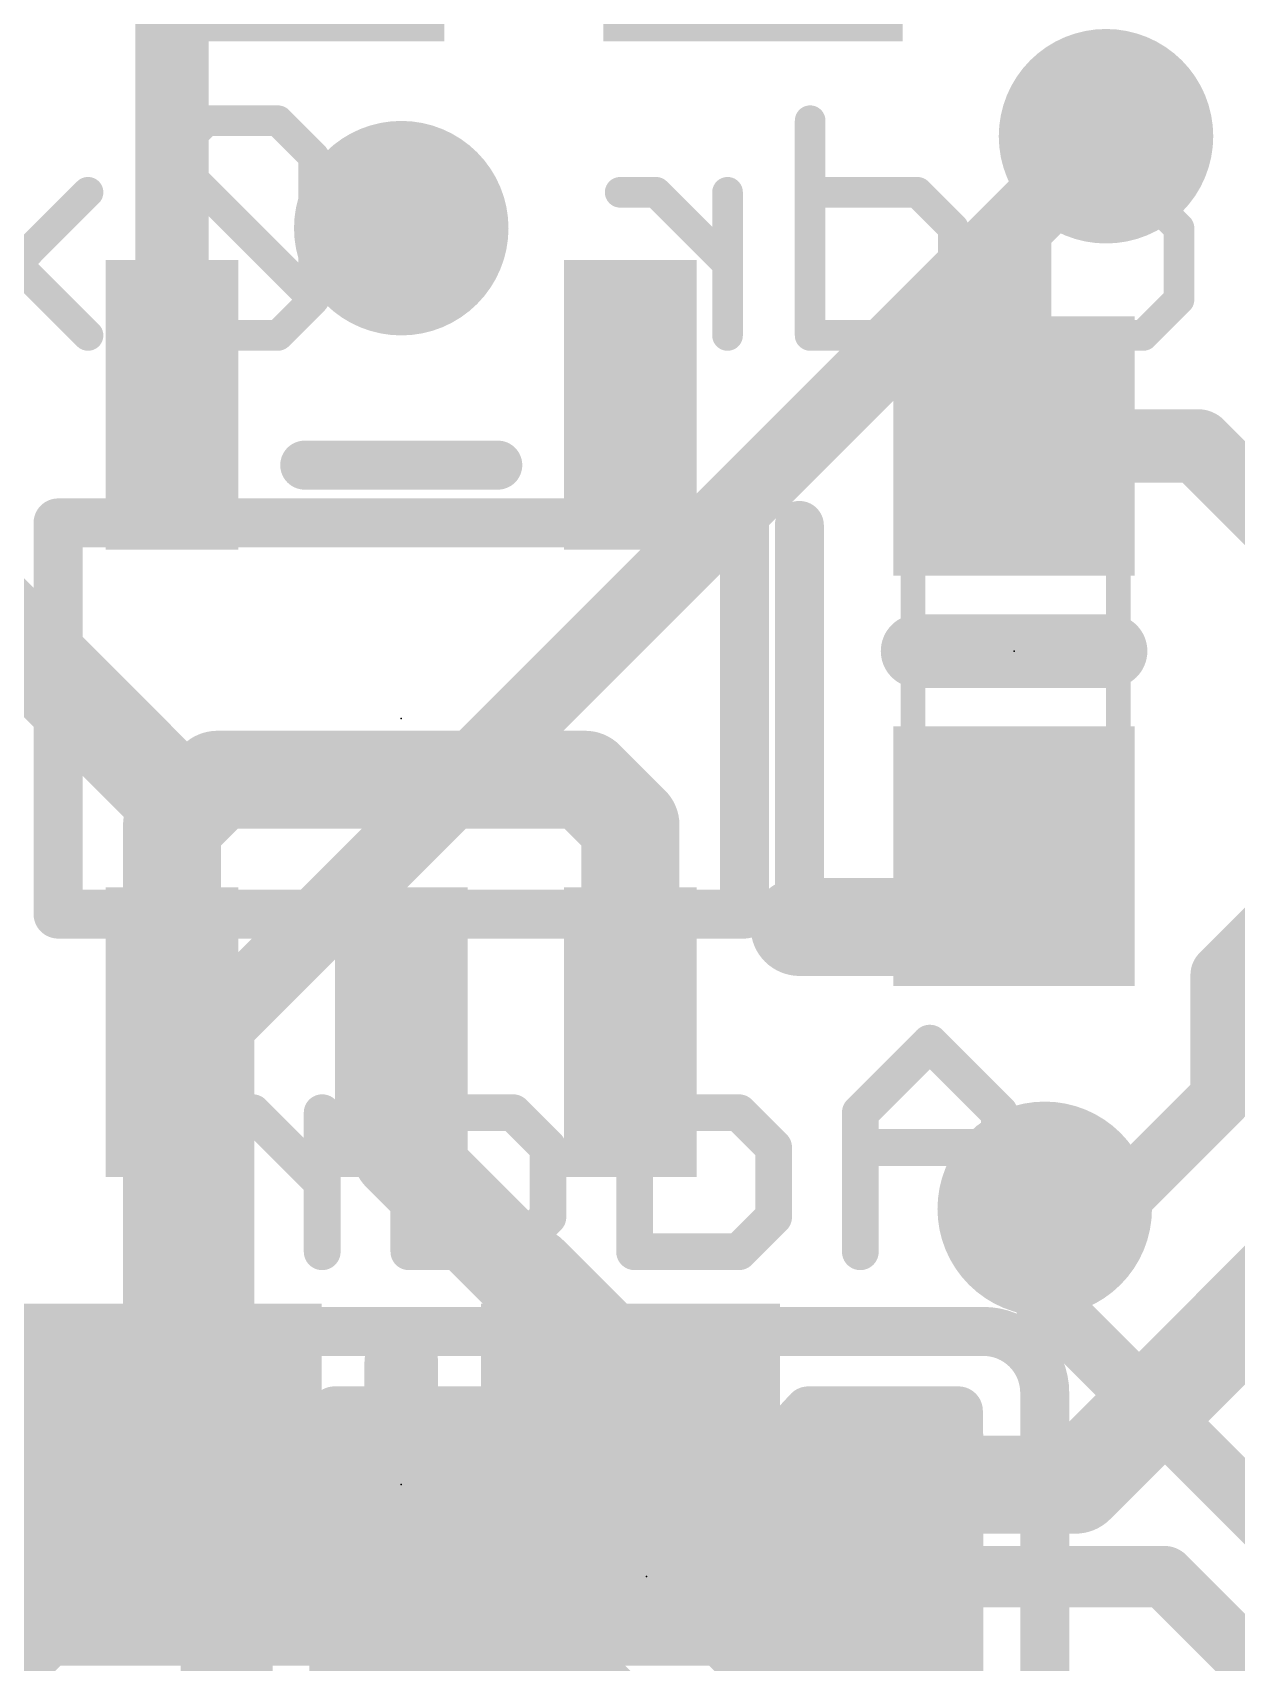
# Model space of a CAD drawing. Extents: x -0.1 to 25.5, y -0.1 to 17.9.
# Drawn here: x 6.09 to 11.08, y 4.98 to 11.73 of the extents above; entities that cross this region are included whole.
import ezdxf

# ---------------------------------------------------------------- set-up
doc = ezdxf.new("R2010")
doc.units = 0
for name, color, linetype in [('1', 12, 'CONTINUOUS'), ('16', 5, 'CONTINUOUS'), ('18', 110, 'CONTINUOUS'), ('21', 40, 'CONTINUOUS'), ('22', 6, 'CONTINUOUS'), ('23', 40, 'CONTINUOUS'), ('24', 6, 'CONTINUOUS'), ('51', 253, 'CONTINUOUS')]:
    doc.layers.add(name, color=color, linetype=linetype)

# ---------------------------------------------------------------- blocks, each defined once
blk = doc.blocks.new('RECT')
blk.add_solid([(-0.5, -0.5), (0.5, -0.5), (-0.5, 0.5), (0.5, 0.5)])
blk = doc.blocks.new('RECT121920X243840R50')
at = {"const_width": 0.1905}
blk.add_lwpolyline([(0.2858, -0.5715), (0.2858, 0.5715, 0.4142), (0.1905, 0.6668), (-0.1905, 0.6668, 0.4142), (-0.2858, 0.5715), (-0.2858, -0.5715, 0.4142), (-0.1905, -0.6668), (0.1905, -0.6668, 0.4142)], format="xyb", close=True, dxfattribs=at)
blk.add_solid([(-0.2159, -0.5969), (0.2159, -0.5969), (-0.2159, 0.5969), (0.2159, 0.5969)])
blk = doc.blocks.new('ROUNDV')
at = {"const_width": 0.5}
blk.add_lwpolyline([(0, -0.25, 1), (0, 0.25, 1), (0, -0.25)], format="xyb", dxfattribs=at)

msp = doc.modelspace()

# ---------------------------------------------------------------- linework, layer by layer
at = {"layer": '1'}
for points, const_width in [([(6.67, 10.1901), (6.67, 11.938)], 0.3048), ([(10.16, 10.922), (10.541, 11.303)], 0.3048), ([(10.16, 10.922), (10.16, 10.0194)], 0.3048), ([(10.16, 10.0194), (10.922, 10.0194)], 0.3048), ([(11.7514, 9.19), (10.922, 10.0194)], 0.3048), ([(5.85, 9.39), (6.731, 8.509)], 0.4064), ([(6.731, 8.509), (6.858, 8.636)], 0.4064), ([(6.858, 8.636), (8.382, 8.636)], 0.4064), ([(8.382, 8.636), (8.57, 8.448)], 0.4064), ([(11.78, 8.59), (11.018, 7.828)], 0.254), ([(6.67, 8.448), (6.731, 8.509)], 0.4064), ([(6.67, 7.5899), (6.67, 8.448)], 0.4064), ([(8.57, 8.448), (8.57, 7.5899)], 0.4064), ([(10.16, 8.3194), (9.8668, 8.0262)], 0.4064), ([(9.8668, 8.0262), (9.271, 8.0262)], 0.4064), ([(11.018, 7.828), (11.018, 7.32)], 0.254), ([(6.67, 7.5899), (6.67, 5.715)], 0.4064), ([(7.62, 7.5899), (7.62, 7.0902)], 0.4064), ([(11.018, 7.32), (10.556, 6.858)], 0.254), ([(7.62, 7.0902), (8.1267, 6.5835)], 0.4064), ([(11.684, 6.985), (10.414, 5.715)], 0.4064), ([(10.287, 6.858), (10.556, 6.858)], 0.254), ([(8.1267, 6.5835), (8.1485, 6.5835)], 0.4064), ([(8.1485, 6.5835), (8.57, 6.162)], 0.4064), ([(8.57, 6.162), (8.57, 5.715)], 0.4064), ([(3.81, 2.855), (6.67, 5.715)], 0.4064), ([(10.414, 5.715), (8.57, 5.715)], 0.4064)]:
    msp.add_lwpolyline(points, dxfattribs=dict(at, const_width=const_width))
for points, const_width in [([(10.5949, 11.2491, 1), (10.4871, 11.3569)], 0.1524), ([(10.2362, 10.922, 1), (10.0838, 10.922)], 0.1524), ([(10.1061, 10.9759, 1), (10.2139, 10.8681)], 0.1524), ([(6.5938, 10.1901, 1), (6.7462, 10.1901)], 0.1524), ([(10.16, 10.0956, 1), (10.16, 9.9432)], 0.1524), ([(10.9759, 10.0733, 1), (10.8681, 9.9655)], 0.1524), ([(10.922, 9.9432, 1), (10.922, 10.0956)], 0.1524), ([(10.0838, 10.0194, 1), (10.2362, 10.0194)], 0.1524), ([(6.858, 8.7376, 1), (6.858, 8.5344)], 0.2032), ([(6.9298, 8.5642, 1), (6.7862, 8.7078)], 0.2032), ([(8.4538, 8.7078, 1), (8.3102, 8.5642)], 0.2032), ([(8.382, 8.5344, 1), (8.382, 8.7376)], 0.2032), ([(6.7716, 8.448, 1), (6.5684, 8.448)], 0.2032), ([(6.6592, 8.5808, 1), (6.8028, 8.4372)], 0.2032), ([(6.8028, 8.4372, 1), (6.6592, 8.5808)], 0.2032), ([(6.6592, 8.4372, 1), (6.8028, 8.5808)], 0.2032), ([(8.6716, 8.448, 1), (8.4684, 8.448)], 0.2032), ([(6.5982, 8.5198, 1), (6.7418, 8.3762)], 0.2032), ([(8.4982, 8.3762, 1), (8.6418, 8.5198)], 0.2032), ([(10.2318, 8.2476, 1), (10.0882, 8.3912)], 0.2032), ([(9.271, 8.1278, 1), (9.271, 7.9246)], 0.2032), ([(9.7949, 8.098, 1), (9.9386, 7.9543)], 0.2032), ([(9.8668, 7.9246, 1), (9.8668, 8.1278)], 0.2032), ([(11.0815, 7.828, 1), (10.9545, 7.828)], 0.127), ([(10.9731, 7.8729, 1), (11.0629, 7.7831)], 0.127), ([(6.7716, 7.5899, 1), (6.5684, 7.5899)], 0.2032), ([(7.7216, 7.5899, 1), (7.5184, 7.5899)], 0.2032), ([(6.5684, 7.5899, 1), (6.7716, 7.5899)], 0.2032), ([(8.4684, 7.5899, 1), (8.6716, 7.5899)], 0.2032), ([(11.0629, 7.2751, 1), (10.9731, 7.3649)], 0.127), ([(10.9545, 7.32, 1), (11.0815, 7.32)], 0.127), ([(7.6918, 7.162, 1), (7.5482, 7.0183)], 0.2032), ([(7.5184, 7.0902, 1), (7.7216, 7.0902)], 0.2032), ([(10.287, 6.9215, 1), (10.287, 6.7945)], 0.127), ([(10.5111, 6.9029, 1), (10.6009, 6.8131)], 0.127), ([(10.556, 6.7945, 1), (10.556, 6.9215)], 0.127), ([(8.1267, 6.6851, 1), (8.1267, 6.4819)], 0.2032), ([(8.2203, 6.6553, 1), (8.0767, 6.5117)], 0.2032), ([(8.0548, 6.5117, 1), (8.1985, 6.6553)], 0.2032), ([(8.1485, 6.4819, 1), (8.1485, 6.6851)], 0.2032), ([(8.6716, 6.162, 1), (8.4684, 6.162)], 0.2032), ([(8.4982, 6.0902, 1), (8.6418, 6.2338)], 0.2032), ([(6.7418, 5.6432, 1), (6.5982, 5.7868)], 0.2032), ([(8.57, 5.8166, 1), (8.57, 5.6134)], 0.2032), ([(10.3422, 5.7868, 1), (10.4858, 5.6432)], 0.2032), ([(10.414, 5.6134, 1), (10.414, 5.8166)], 0.2032), ([(6.5684, 5.715, 1), (6.7716, 5.715)], 0.2032), ([(8.4684, 5.715, 1), (8.6716, 5.715)], 0.2032)]:
    msp.add_lwpolyline(points, format="xyb", dxfattribs=dict(at, const_width=const_width))
at = {"layer": '16'}
for points, const_width in [([(10.541, 11.303), (6.858, 7.62)], 0.3048), ([(6.858, 7.62), (6.858, 4.191)], 0.3048), ([(10.287, 6.858), (10.287, 6.477)], 0.254), ([(10.287, 6.477), (11.557, 5.207)], 0.254), ([(7.343, 4.6474), (7.343, 6.0206)], 0.2032), ([(7.343, 6.0206), (8.713, 6.0206)], 0.2032), ([(8.713, 6.0206), (8.0518, 5.334)], 0.2032), ([(9.3075, 6.0206), (8.6709, 5.334)], 0.2032), ([(9.929, 6.0206), (9.3075, 6.0206)], 0.2032), ([(9.929, 4.6474), (9.929, 6.0206)], 0.2032), ([(7.343, 5.8928), (8.5899, 5.8928)], 0.2032), ([(9.189, 5.8928), (9.929, 5.8928)], 0.2032), ([(7.343, 5.6896), (8.3942, 5.6896)], 0.2032), ([(9.0006, 5.6896), (9.929, 5.6896)], 0.2032), ([(7.343, 5.4864), (8.1986, 5.4864)], 0.2032), ([(8.8122, 5.4864), (9.929, 5.4864)], 0.2032), ([(8.0518, 5.334), (8.713, 4.6474)], 0.2032), ([(8.6709, 5.334), (9.3575, 4.6474)], 0.2032), ([(9.652, 5.334), (10.7834, 5.334)], 0.254), ([(10.7834, 5.334), (11.3676, 4.7498)], 0.254), ([(7.343, 5.2832), (8.1007, 5.2832)], 0.2032), ([(8.7217, 5.2832), (9.929, 5.2832)], 0.2032), ([(7.343, 5.08), (8.2964, 5.08)], 0.2032), ([(8.9249, 5.08), (9.929, 5.08)], 0.2032), ([(7.343, 4.8768), (8.4921, 4.8768)], 0.2032), ([(9.1281, 4.8768), (9.929, 4.8768)], 0.2032)]:
    msp.add_lwpolyline(points, dxfattribs=dict(at, const_width=const_width))
for points, const_width in [([(10.5949, 11.2491, 1), (10.4871, 11.3569)], 0.1524), ([(6.9342, 7.62, 1), (6.7818, 7.62)], 0.1524), ([(6.8041, 7.6739, 1), (6.9119, 7.5661)], 0.1524), ([(10.3505, 6.858, 1), (10.2235, 6.858)], 0.127), ([(10.3319, 6.5219, 1), (10.2421, 6.4321)], 0.127), ([(10.2235, 6.477, 1), (10.3505, 6.477)], 0.127), ([(7.3938, 6.0206, 1), (7.2922, 6.0206)], 0.1016), ([(7.343, 6.0714, 1), (7.343, 5.9698)], 0.1016), ([(8.7496, 5.9854, 1), (8.6764, 6.0558)], 0.1016), ([(8.713, 5.9698, 1), (8.713, 6.0714)], 0.1016), ([(9.3075, 6.0714, 1), (9.3075, 5.9698)], 0.1016), ([(9.3448, 5.9861, 1), (9.2702, 6.0551)], 0.1016), ([(9.9798, 6.0206, 1), (9.8782, 6.0206)], 0.1016), ([(9.929, 5.9698, 1), (9.929, 6.0714)], 0.1016), ([(7.343, 5.9436, 1), (7.343, 5.842)], 0.1016), ([(8.5899, 5.842, 1), (8.5899, 5.9436)], 0.1016), ([(9.189, 5.9436, 1), (9.189, 5.842)], 0.1016), ([(9.929, 5.842, 1), (9.929, 5.9436)], 0.1016), ([(7.343, 5.7404, 1), (7.343, 5.6388)], 0.1016), ([(8.3942, 5.6388, 1), (8.3942, 5.7404)], 0.1016), ([(9.0006, 5.7404, 1), (9.0006, 5.6388)], 0.1016), ([(9.929, 5.6388, 1), (9.929, 5.7404)], 0.1016), ([(7.343, 5.5372, 1), (7.343, 5.4356)], 0.1016), ([(8.1986, 5.4356, 1), (8.1986, 5.5372)], 0.1016), ([(8.8122, 5.5372, 1), (8.8122, 5.4356)], 0.1016), ([(9.929, 5.4356, 1), (9.929, 5.5372)], 0.1016), ([(8.0884, 5.3692, 1), (8.0152, 5.2988)], 0.1016), ([(8.0152, 5.3692, 1), (8.0884, 5.2988)], 0.1016), ([(8.7068, 5.3699, 1), (8.635, 5.2981)], 0.1016), ([(8.6336, 5.3685, 1), (8.7082, 5.2995)], 0.1016), ([(9.652, 5.3975, 1), (9.652, 5.2705)], 0.127), ([(10.8283, 5.3789, 1), (10.7385, 5.2891)], 0.127), ([(10.7834, 5.2705, 1), (10.7834, 5.3975)], 0.127), ([(7.343, 5.334, 1), (7.343, 5.2324)], 0.1016), ([(8.1007, 5.2324, 1), (8.1007, 5.334)], 0.1016), ([(8.7217, 5.334, 1), (8.7217, 5.2324)], 0.1016), ([(9.929, 5.2324, 1), (9.929, 5.334)], 0.1016), ([(7.343, 5.1308, 1), (7.343, 5.0292)], 0.1016), ([(8.2964, 5.0292, 1), (8.2964, 5.1308)], 0.1016), ([(8.9249, 5.1308, 1), (8.9249, 5.0292)], 0.1016), ([(9.929, 5.0292, 1), (9.929, 5.1308)], 0.1016)]:
    msp.add_lwpolyline(points, format="xyb", dxfattribs=dict(at, const_width=const_width))
at = {"layer": '21'}
for points, const_width in [([(7.22, 9.94), (8.02, 9.94)], 0.2032), ([(9.27, 9.69), (9.27, 8.09)], 0.2032), ([(10.56, 9.1694), (9.76, 9.1694)], 0.3048), ([(7.62, 6.223), (7.62, 5.207)], 0.3048)]:
    msp.add_lwpolyline(points, dxfattribs=dict(at, const_width=const_width))
for points, const_width in [([(7.22, 9.9908, 1), (7.22, 9.8892)], 0.1016), ([(8.02, 9.8892, 1), (8.02, 9.9908)], 0.1016), ([(9.3208, 9.69, 1), (9.2192, 9.69)], 0.1016), ([(9.76, 9.2456, 1), (9.76, 9.0932)], 0.1524), ([(10.56, 9.0932, 1), (10.56, 9.2456)], 0.1524), ([(9.2192, 8.09, 1), (9.3208, 8.09)], 0.1016), ([(7.6962, 6.223, 1), (7.5438, 6.223)], 0.1524), ([(7.5438, 5.207, 1), (7.6962, 5.207)], 0.1524)]:
    msp.add_lwpolyline(points, format="xyb", dxfattribs=dict(at, const_width=const_width))
at = {"layer": '22'}
for points, const_width in [([(6.8124, 11.3673), (6.6641, 11.219)], 0.127), ([(7.109, 11.3673), (6.8124, 11.3673)], 0.127), ([(7.2573, 11.219), (7.109, 11.3673)], 0.127), ([(9.3147, 11.3673), (9.3147, 10.4775)], 0.127), ([(10.2503, 11.3673), (10.2503, 10.4775)], 0.127), ([(6.6641, 11.219), (6.6641, 10.6258)], 0.127), ([(7.2573, 10.6258), (6.6641, 11.219)], 0.127), ([(7.2573, 10.6258), (7.2573, 11.219)], 0.127), ([(6.3218, 11.0707), (5.7286, 10.4775)], 0.127), ([(6.3218, 10.4775), (5.7286, 11.0707)], 0.127), ([(8.6758, 11.0707), (8.5275, 11.0707)], 0.127), ([(8.9724, 10.7741), (8.6758, 11.0707)], 0.127), ([(8.9724, 10.4775), (8.9724, 11.0707)], 0.127), ([(9.7596, 11.0707), (9.3147, 11.0707)], 0.127), ([(9.9079, 10.9224), (9.7596, 11.0707)], 0.127), ([(10.6951, 11.0707), (10.2503, 11.0707)], 0.127), ([(10.8434, 10.9224), (10.6951, 11.0707)], 0.127), ([(9.9079, 10.6258), (9.9079, 10.9224)], 0.127), ([(10.8434, 10.6258), (10.8434, 10.9224)], 0.127), ([(6.6641, 10.6258), (6.8124, 10.4775)], 0.127), ([(7.109, 10.4775), (7.2573, 10.6258)], 0.127), ([(9.7596, 10.4775), (9.9079, 10.6258)], 0.127), ([(10.6951, 10.4775), (10.8434, 10.6258)], 0.127), ([(6.8124, 10.4775), (7.109, 10.4775)], 0.127), ([(9.3147, 10.4775), (9.7596, 10.4775)], 0.127), ([(10.2503, 10.4775), (10.6951, 10.4775)], 0.127), ([(7.6516, 7.5445), (7.6516, 6.6802)], 0.1524), ([(8.5871, 7.5445), (8.5871, 6.6802)], 0.1524), ([(9.8108, 7.5445), (9.5227, 7.2564)], 0.1524), ([(10.0989, 7.2564), (9.8108, 7.5445)], 0.1524), ([(7.0042, 7.2564), (6.8602, 7.2564)], 0.1524), ([(7.2923, 6.9683), (7.0042, 7.2564)], 0.1524), ([(7.2923, 6.6802), (7.2923, 7.2564)], 0.1524), ([(8.0838, 7.2564), (7.6516, 7.2564)], 0.1524), ([(8.2278, 7.1124), (8.0838, 7.2564)], 0.1524), ([(9.0193, 7.2564), (8.5871, 7.2564)], 0.1524), ([(9.1634, 7.1124), (9.0193, 7.2564)], 0.1524), ([(9.5227, 7.2564), (9.5227, 6.6802)], 0.1524), ([(10.0989, 6.6802), (10.0989, 7.2564)], 0.1524), ([(8.2278, 6.8243), (8.2278, 7.1124)], 0.1524), ([(9.1634, 6.8243), (9.1634, 7.1124)], 0.1524), ([(10.0989, 7.1124), (9.5227, 7.1124)], 0.1524), ([(8.0838, 6.6802), (8.2278, 6.8243)], 0.1524), ([(9.0193, 6.6802), (9.1634, 6.8243)], 0.1524), ([(7.6516, 6.6802), (8.0838, 6.6802)], 0.1524), ([(8.5871, 6.6802), (9.0193, 6.6802)], 0.1524), ([(10.033, 6.35), (7.239, 6.35)], 0.2032), ([(6.985, 4.572), (6.985, 6.096)], 0.2032), ([(10.287, 4.572), (10.287, 6.096)], 0.2032)]:
    msp.add_lwpolyline(points, dxfattribs=dict(at, const_width=const_width))
for points, const_width in [([(6.8124, 11.399, 1), (6.8124, 11.3355)], 0.0635), ([(6.8349, 11.3448, 1), (6.79, 11.3897)], 0.0635), ([(7.1314, 11.3897, 1), (7.0865, 11.3448)], 0.0635), ([(7.109, 11.3355, 1), (7.109, 11.399)], 0.0635), ([(9.3465, 11.3673, 1), (9.283, 11.3673)], 0.0635), ([(10.282, 11.3673, 1), (10.2185, 11.3673)], 0.0635), ([(6.6959, 11.219, 1), (6.6324, 11.219)], 0.0635), ([(6.6866, 11.2414, 1), (6.6417, 11.1965)], 0.0635), ([(7.289, 11.219, 1), (7.2255, 11.219)], 0.0635), ([(6.6417, 11.2414, 1), (6.6866, 11.1965)], 0.0635), ([(7.2348, 11.1965, 1), (7.2797, 11.2414)], 0.0635), ([(6.3442, 11.0482, 1), (6.2993, 11.0931)], 0.0635), ([(8.5275, 11.1024, 1), (8.5275, 11.0389)], 0.0635), ([(8.6983, 11.0931, 1), (8.6534, 11.0482)], 0.0635), ([(8.6758, 11.0389, 1), (8.6758, 11.1024)], 0.0635), ([(9.0041, 11.0707, 1), (8.9406, 11.0707)], 0.0635), ([(9.3147, 11.1024, 1), (9.3147, 11.0389)], 0.0635), ([(9.7821, 11.0931, 1), (9.7372, 11.0482)], 0.0635), ([(9.7596, 11.0389, 1), (9.7596, 11.1024)], 0.0635), ([(10.2503, 11.1024, 1), (10.2503, 11.0389)], 0.0635), ([(10.7176, 11.0931, 1), (10.6727, 11.0482)], 0.0635), ([(10.6951, 11.0389, 1), (10.6951, 11.1024)], 0.0635), ([(9.9397, 10.9224, 1), (9.8762, 10.9224)], 0.0635), ([(9.8855, 10.8999, 1), (9.9304, 10.9448)], 0.0635), ([(10.8752, 10.9224, 1), (10.8117, 10.9224)], 0.0635), ([(10.821, 10.8999, 1), (10.8659, 10.9448)], 0.0635), ([(8.9499, 10.7516, 1), (8.9948, 10.7965)], 0.0635), ([(6.6866, 10.6482, 1), (6.6417, 10.6033)], 0.0635), ([(7.2797, 10.6033, 1), (7.2348, 10.6482)], 0.0635), ([(7.2348, 10.6033, 1), (7.2797, 10.6482)], 0.0635), ([(9.9304, 10.6033, 1), (9.8855, 10.6482)], 0.0635), ([(10.8659, 10.6033, 1), (10.821, 10.6482)], 0.0635), ([(6.6324, 10.6258, 1), (6.6959, 10.6258)], 0.0635), ([(7.2255, 10.6258, 1), (7.289, 10.6258)], 0.0635), ([(9.8762, 10.6258, 1), (9.9397, 10.6258)], 0.0635), ([(10.8117, 10.6258, 1), (10.8752, 10.6258)], 0.0635), ([(6.8124, 10.5093, 1), (6.8124, 10.4458)], 0.0635), ([(7.109, 10.4458, 1), (7.109, 10.5093)], 0.0635), ([(9.3147, 10.5093, 1), (9.3147, 10.4458)], 0.0635), ([(9.7596, 10.4458, 1), (9.7596, 10.5093)], 0.0635), ([(10.2503, 10.5093, 1), (10.2503, 10.4458)], 0.0635), ([(10.6951, 10.4458, 1), (10.6951, 10.5093)], 0.0635), ([(6.2993, 10.455, 1), (6.3442, 10.5)], 0.0635), ([(6.79, 10.455, 1), (6.8349, 10.5)], 0.0635), ([(7.0865, 10.5, 1), (7.1314, 10.455)], 0.0635), ([(8.9406, 10.4775, 1), (9.0041, 10.4775)], 0.0635), ([(9.283, 10.4775, 1), (9.3465, 10.4775)], 0.0635), ([(9.7372, 10.5, 1), (9.7821, 10.455)], 0.0635), ([(10.2185, 10.4775, 1), (10.282, 10.4775)], 0.0635), ([(10.6727, 10.5, 1), (10.7176, 10.455)], 0.0635), ([(7.6897, 7.5445, 1), (7.6135, 7.5445)], 0.0762), ([(8.6252, 7.5445, 1), (8.549, 7.5445)], 0.0762), ([(9.8377, 7.5715, 1), (9.7838, 7.5176)], 0.0762), ([(9.8377, 7.5176, 1), (9.7838, 7.5715)], 0.0762), ([(6.8602, 7.2945, 1), (6.8602, 7.2183)], 0.0762), ([(7.0312, 7.2834, 1), (6.9773, 7.2295)], 0.0762), ([(7.0042, 7.2183, 1), (7.0042, 7.2945)], 0.0762), ([(7.3304, 7.2564, 1), (7.2542, 7.2564)], 0.0762), ([(7.6516, 7.2945, 1), (7.6516, 7.2183)], 0.0762), ([(8.1107, 7.2834, 1), (8.0568, 7.2295)], 0.0762), ([(8.0838, 7.2183, 1), (8.0838, 7.2945)], 0.0762), ([(8.5871, 7.2945, 1), (8.5871, 7.2183)], 0.0762), ([(9.0462, 7.2834, 1), (8.9924, 7.2295)], 0.0762), ([(9.0193, 7.2183, 1), (9.0193, 7.2945)], 0.0762), ([(9.4957, 7.2834, 1), (9.5496, 7.2295)], 0.0762), ([(9.5608, 7.2564, 1), (9.4846, 7.2564)], 0.0762), ([(10.137, 7.2564, 1), (10.0608, 7.2564)], 0.0762), ([(10.0719, 7.2295, 1), (10.1258, 7.2834)], 0.0762), ([(8.2659, 7.1124, 1), (8.1897, 7.1124)], 0.0762), ([(8.2009, 7.0854, 1), (8.2548, 7.1393)], 0.0762), ([(9.2015, 7.1124, 1), (9.1253, 7.1124)], 0.0762), ([(9.1364, 7.0854, 1), (9.1903, 7.1393)], 0.0762), ([(9.5227, 7.1505, 1), (9.5227, 7.0743)], 0.0762), ([(10.0989, 7.0743, 1), (10.0989, 7.1505)], 0.0762), ([(7.2654, 6.9414, 1), (7.3193, 6.9953)], 0.0762), ([(8.2548, 6.7973, 1), (8.2009, 6.8512)], 0.0762), ([(9.1903, 6.7973, 1), (9.1364, 6.8512)], 0.0762), ([(8.1897, 6.8243, 1), (8.2659, 6.8243)], 0.0762), ([(9.1253, 6.8243, 1), (9.2015, 6.8243)], 0.0762), ([(7.6516, 6.7183, 1), (7.6516, 6.6421)], 0.0762), ([(8.0838, 6.6421, 1), (8.0838, 6.7183)], 0.0762), ([(8.5871, 6.7183, 1), (8.5871, 6.6421)], 0.0762), ([(9.0193, 6.6421, 1), (9.0193, 6.7183)], 0.0762), ([(7.2542, 6.6802, 1), (7.3304, 6.6802)], 0.0762), ([(7.6135, 6.6802, 1), (7.6897, 6.6802)], 0.0762), ([(8.0568, 6.7071, 1), (8.1107, 6.6533)], 0.0762), ([(8.549, 6.6802, 1), (8.6252, 6.6802)], 0.0762), ([(8.9924, 6.7071, 1), (9.0462, 6.6533)], 0.0762), ([(9.4846, 6.6802, 1), (9.5608, 6.6802)], 0.0762), ([(10.0608, 6.6802, 1), (10.137, 6.6802)], 0.0762), ([(7.239, 6.35, 0.4142), (6.985, 6.096)], 0.2032), ([(7.239, 6.4008, 1), (7.239, 6.2992)], 0.1016), ([(7.239, 6.2992, 1), (7.239, 6.4008)], 0.1016), ([(10.287, 6.096, 0.4142), (10.033, 6.35)], 0.2032), ([(10.033, 6.4008, 1), (10.033, 6.2992)], 0.1016), ([(10.033, 6.2992, 1), (10.033, 6.4008)], 0.1016), ([(7.0358, 6.096, 1), (6.9342, 6.096)], 0.1016), ([(6.9342, 6.096, 1), (7.0358, 6.096)], 0.1016), ([(10.3378, 6.096, 1), (10.2362, 6.096)], 0.1016), ([(10.2362, 6.096, 1), (10.3378, 6.096)], 0.1016)]:
    msp.add_lwpolyline(points, format="xyb", dxfattribs=dict(at, const_width=const_width))
at = {"layer": '23'}
for p in [(10.16, 9.1694), (7.62, 8.89), (7.62, 5.715)]:
    msp.add_point(p, dxfattribs=at)
at = {"layer": '24'}
msp.add_point((8.636, 5.334), dxfattribs=at)
at = {"layer": '51'}
for points, const_width in [([(6.1976, 8.0796), (6.1976, 9.7004)], 0.2032), ([(6.1976, 9.7004), (9.0424, 9.7004)], 0.2032), ([(9.0424, 9.7004), (9.0424, 8.0796)], 0.2032), ([(9.741, 9.5254), (9.741, 8.8134)], 0.1016), ([(10.592, 9.5254), (10.592, 8.8134)], 0.1016), ([(9.0424, 8.0796), (6.1976, 8.0796)], 0.2032), ([(7.239, 6.375), (8.001, 6.375)], 0.1016), ([(7.264, 5.055), (8.001, 5.055)], 0.1016)]:
    msp.add_lwpolyline(points, dxfattribs=dict(at, const_width=const_width))
for points, const_width in [([(6.2484, 9.7004, 1), (6.1468, 9.7004)], 0.1016), ([(6.1976, 9.7512, 1), (6.1976, 9.6496)], 0.1016), ([(9.0932, 9.7004, 1), (8.9916, 9.7004)], 0.1016), ([(9.0424, 9.6496, 1), (9.0424, 9.7512)], 0.1016), ([(9.7664, 9.5254, 1), (9.7156, 9.5254)], 0.0508), ([(10.6174, 9.5254, 1), (10.5666, 9.5254)], 0.0508), ([(9.7156, 8.8134, 1), (9.7664, 8.8134)], 0.0508), ([(10.5666, 8.8134, 1), (10.6174, 8.8134)], 0.0508), ([(6.1976, 8.1304, 1), (6.1976, 8.0288)], 0.1016), ([(9.0424, 8.0288, 1), (9.0424, 8.1304)], 0.1016), ([(6.1468, 8.0796, 1), (6.2484, 8.0796)], 0.1016), ([(8.9916, 8.0796, 1), (9.0932, 8.0796)], 0.1016), ([(7.239, 6.4004, 1), (7.239, 6.3496)], 0.0508), ([(8.001, 6.3496, 1), (8.001, 6.4004)], 0.0508), ([(7.264, 5.0804, 1), (7.264, 5.0296)], 0.0508), ([(8.001, 5.0296, 1), (8.001, 5.0804)], 0.0508)]:
    msp.add_lwpolyline(points, format="xyb", dxfattribs=dict(at, const_width=const_width))

# ---------------------------------------------------------------- block references
at = {"layer": '1'}
for p, xscale, yscale in [((7.178, 12.446), 1.24, 1.5), ((9.078, 12.446), 1.24, 1.5), ((6.67, 10.1901), 0.55, 1.2), ((8.57, 10.1901), 0.55, 1.2), ((6.67, 7.5899), 0.55, 1.2), ((7.62, 7.5899), 0.55, 1.2), ((8.57, 7.5899), 0.55, 1.2), ((6.67, 5.715), 1.24, 1.5), ((8.57, 5.715), 1.24, 1.5)]:
    msp.add_blockref('RECT', p, dxfattribs=dict(at, xscale=xscale, yscale=yscale))
at = {"layer": '1', "xscale": 1.075, "rotation": 270}
for p in [(10.16, 10.0194), (10.16, 8.3194)]:
    msp.add_blockref('RECT', p, dxfattribs=at)
at = {"layer": '16', "rotation": 180}
for p in [(7.62, 5.334), (9.652, 5.334)]:
    msp.add_blockref('RECT121920X243840R50', p, dxfattribs=at)
at = {"layer": '18', "xscale": 0.889, "yscale": 0.889}
for p in [(10.541, 11.303), (10.541, 11.303), (7.62, 10.922), (7.62, 10.922), (10.287, 6.858), (10.287, 6.858)]:
    msp.add_blockref('ROUNDV', p, dxfattribs=at)
at = {"layer": '51'}
for p, xscale, yscale in [((7.4108, 12.4472), 0.7501, 1.4501), ((8.8587, 12.4472), 0.7501, 1.4501), ((6.67, 10.065), 0.5, 0.65), ((8.57, 10.065), 0.5, 0.65), ((6.67, 7.715), 0.5, 0.65), ((7.62, 7.715), 0.5, 0.65), ((8.57, 7.715), 0.5, 0.65), ((6.9028, 5.7161), 0.7501, 1.4501), ((8.3506, 5.7161), 0.7501, 1.4501)]:
    msp.add_blockref('RECT', p, dxfattribs=dict(at, xscale=xscale, yscale=yscale))
at = {"layer": '51', "xscale": 0.5001, "yscale": 0.95, "rotation": 270}
for p in [(10.1651, 9.7576), (10.1651, 8.5892)]:
    msp.add_blockref('RECT', p, dxfattribs=at)

doc.saveas('drawing.dxf')
